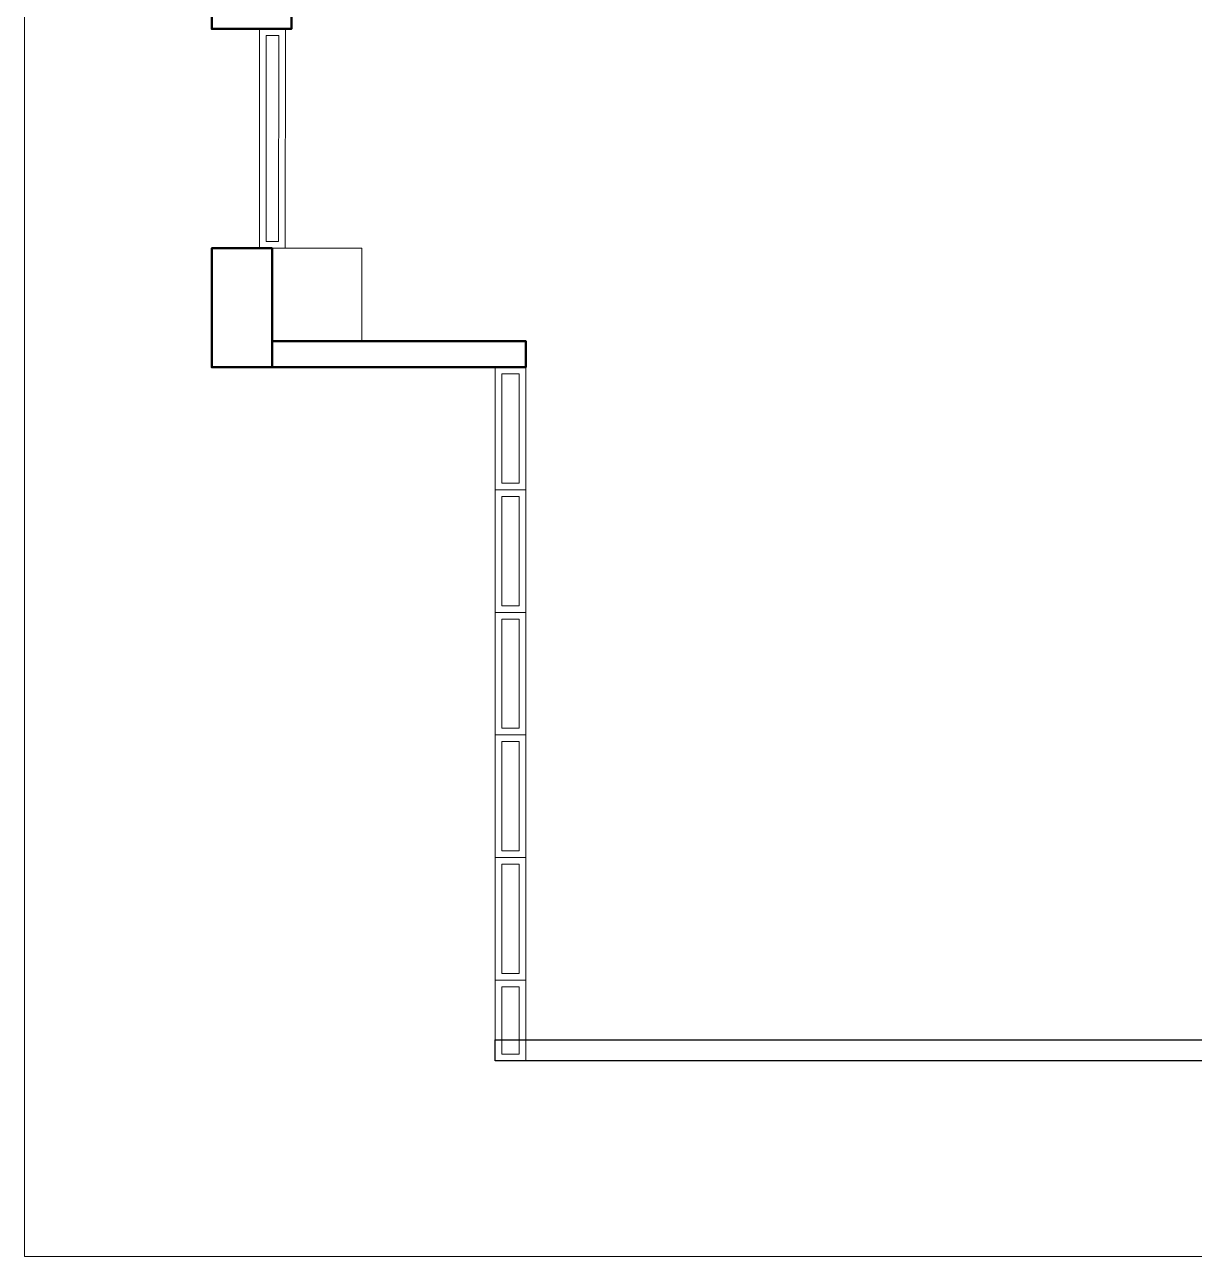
# Model space of a CAD drawing. Header units: millimetres. Extents: x 828494 to 5219521, y -272453 to 431064.
# Drawn here: x 2580187 to 2588972, y 115187 to 124436 of the extents above; entities that cross this region are included whole.
import ezdxf

# ---------------------------------------------------------------- set-up
doc = ezdxf.new("R2010")
doc.units = ezdxf.units.MM
doc.header["$LTSCALE"] = 5
doc.header["$MEASUREMENT"] = 0
doc.layers.add('Elevation dark-Mobius', color=40, linetype='Continuous', lineweight=18)
doc.layers.add('Wall 150-Mobius', color=50, linetype='Continuous', lineweight=30)
picture_1 = doc.add_image_def('image1.png', size_in_pixel=(1226, 539))

msp = doc.modelspace()

# ---------------------------------------------------------------- linework, layer by layer
at = {"color": 240, "lineweight": 50, "true_color": 0xed1f24}
for points in [[(2581592.1, 125019.9), (2582190.8, 125019.9), (2582190.8, 124403.9), (2581592.1, 124403.9)], [(2582046.3, 122757.7), (2581592.1, 122757.7), (2581592.1, 121864), (2582046.3, 121864)], [(2582046.3, 121864), (2583950.9, 121864), (2583950.9, 122060.2), (2582046.3, 122060.2)]]:
    msp.add_lwpolyline(points, close=True, dxfattribs=at)
at = {"layer": 'Elevation dark-Mobius'}
for points in [[(2582146, 124403.9), (2581951, 124403.9), (2581949.8, 122757.7), (2582144.8, 122757.7)], [(2582096, 124353.9), (2582001, 124353.9), (2581999.8, 122807.7), (2582094.8, 122807.7)], [(2582718.5, 122757.7), (2582046.3, 122757.7), (2582046.3, 122060.2), (2582718.5, 122060.2)], [(2583721.5, 116813.5), (2583950.9, 116813.5), (2583950.9, 121864), (2583721.5, 121864)], [(2583721.5, 120943.5), (2583950.9, 120943.5), (2583950.9, 121864), (2583721.5, 121864)], [(2583771.5, 120993.5), (2583900.9, 120993.5), (2583900.9, 121814), (2583771.5, 121814)], [(2583721.5, 120023), (2583950.9, 120023), (2583950.9, 120943.5), (2583721.5, 120943.5)], [(2583771.5, 120073), (2583900.9, 120073), (2583900.9, 120893.5), (2583771.5, 120893.5)], [(2583721.5, 119102.5), (2583950.9, 119102.5), (2583950.9, 120023), (2583721.5, 120023)], [(2583771.5, 119152.5), (2583900.9, 119152.5), (2583900.9, 119973), (2583771.5, 119973)], [(2583721.5, 118182), (2583950.9, 118182), (2583950.9, 119102.5), (2583721.5, 119102.5)], [(2583771.5, 118232), (2583900.9, 118232), (2583900.9, 119052.5), (2583771.5, 119052.5)], [(2583721.5, 117261.5), (2583950.9, 117261.5), (2583950.9, 118182), (2583721.5, 118182)], [(2583771.5, 117311.5), (2583900.9, 117311.5), (2583900.9, 118132), (2583771.5, 118132)], [(2583721.5, 116655.3), (2583950.9, 116655.3), (2583950.9, 117261.5), (2583721.5, 117261.5)], [(2583771.5, 116705.3), (2583900.9, 116705.3), (2583900.9, 117211.5), (2583771.5, 117211.5)]]:
    msp.add_lwpolyline(points, close=True, dxfattribs=at)
at = {"layer": 'Wall 150-Mobius'}
msp.add_lwpolyline([(2629882, 116655.3), (2583721.5, 116655.3), (2583721.5, 116813.5), (2629882, 116813.5)], close=True, dxfattribs=at)

# ---------------------------------------------------------------- pictures from other files: only their frames are drawn
at = {"layer": 'Elevation dark-Mobius'}
image = msp.add_image(picture_1, insert=(2580187.1, 115186.8), size_in_units=(55875.9, 24565.3), dxfattribs=at)
image.dxf.flags = 7

doc.saveas('drawing.dxf')
